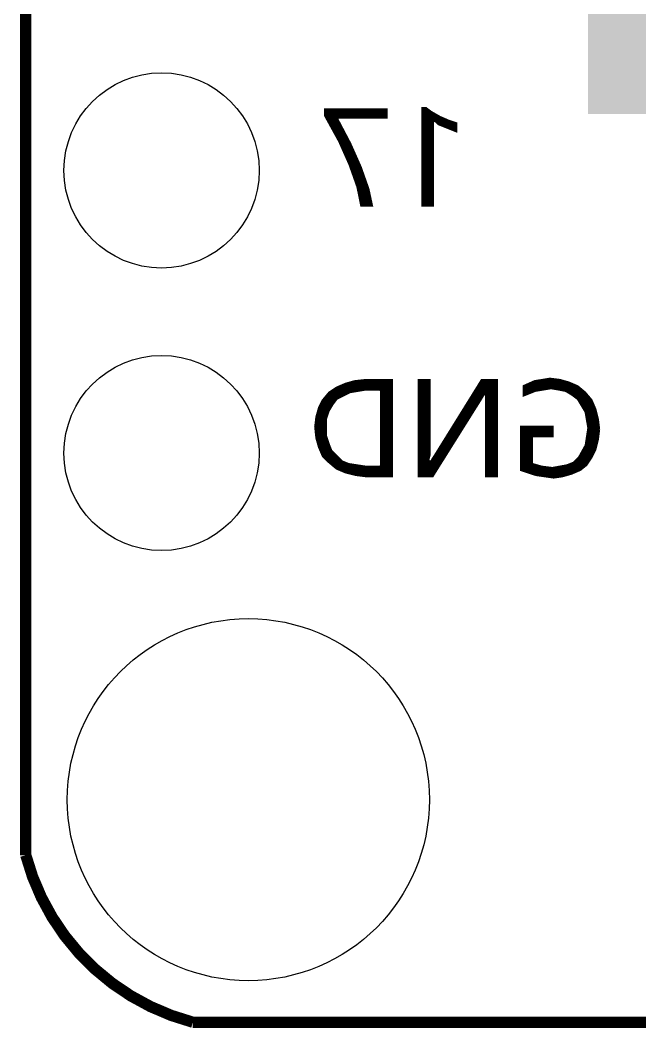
# Model space of a CAD drawing. Extents: x 24.4 to 65.5, y 24 to 66.4.
# Drawn here: x 25.35 to 30.92, y 25.35 to 34.41 of the extents above; entities that cross this region are included whole.
import ezdxf

# ---------------------------------------------------------------- set-up
doc = ezdxf.new("R2010")
doc.units = 0
doc.layers.get('0').update_dxf_attribs({"linetype": 'CONTINUOUS'})
doc.layers.add('SM002028_PHO', color=7, linetype='CONTINUOUS')
doc.layers.add('SSB002029_PHO', color=6, linetype='CONTINUOUS')

# ---------------------------------------------------------------- blocks, each defined once
blk = doc.blocks.new('ROUND_263')
blk.add_circle((0, 0), 0.8771)
blk = doc.blocks.new('ROUND_267')
blk.add_circle((0, 0), 1.627)
blk = doc.blocks.new('SQUARE_292')
blk.add_solid([(0.52705, 0.52705), (0.52705, -0.52705), (-0.52705, 0.52705), (-0.52705, -0.52705)])

msp = doc.modelspace()

# ---------------------------------------------------------------- linework, layer by layer
at = {"layer": 'SM002028_PHO', "const_width": 0.1016}
for points in [[(25.4, 63.90005), (25.4, 26.900124)], [(26.900124, 25.4), (63.90005, 25.4)]]:
    msp.add_lwpolyline(points, dxfattribs=at)
msp.add_lwpolyline([(25.4, 26.900124, 0.2697638), (26.900124, 25.4)], format="xyb", dxfattribs=at)
at = {"layer": 'SSB002029_PHO'}
for points, const_width in [([(25.4, 63.90005), (25.4, 26.900124)], 0.1016), ([(28.637992, 33.600898), (28.093416, 33.600898), (28.093416, 33.54705), (28.219908, 33.31718), (28.220416, 33.316164), (28.31338, 33.106868), (28.313634, 33.105852), (28.383484, 32.907986), (28.383992, 32.906208), (28.417012, 32.742124), (28.507182, 32.742124), (28.475686, 32.888682), (28.406344, 33.085278), (28.313634, 33.293812), (28.197556, 33.514538), (28.196032, 33.52038), (28.208732, 33.53308), (28.637992, 33.53308), (28.637992, 33.600898)], 0.0254), ([(28.1178, 33.5026), (28.1178, 33.600898)], 0.0254), ([(28.1432, 33.456372), (28.1432, 33.600898)], 0.0254), ([(28.1686, 33.410398), (28.1686, 33.600898)], 0.0254), ([(28.194, 33.36417), (28.194, 33.600898)], 0.0254), ([(28.2194, 33.53308), (28.2194, 33.600898)], 0.0254), ([(28.2448, 33.53308), (28.2448, 33.600898)], 0.0254), ([(28.2702, 33.53308), (28.2702, 33.600898)], 0.0254), ([(28.2956, 33.53308), (28.2956, 33.600898)], 0.0254), ([(28.321, 33.53308), (28.321, 33.600898)], 0.0254), ([(28.3464, 33.53308), (28.3464, 33.600898)], 0.0254), ([(28.3718, 33.53308), (28.3718, 33.600898)], 0.0254), ([(28.3972, 33.53308), (28.3972, 33.600898)], 0.0254), ([(28.4226, 33.53308), (28.4226, 33.600898)], 0.0254), ([(28.448, 33.53308), (28.448, 33.600898)], 0.0254), ([(28.4734, 33.53308), (28.4734, 33.600898)], 0.0254), ([(28.4988, 33.53308), (28.4988, 33.600898)], 0.0254), ([(28.5242, 33.53308), (28.5242, 33.600898)], 0.0254), ([(28.5496, 33.53308), (28.5496, 33.600898)], 0.0254), ([(28.575, 33.53308), (28.575, 33.600898)], 0.0254), ([(28.6004, 33.53308), (28.6004, 33.600898)], 0.0254), ([(28.6258, 33.53308), (28.6258, 33.600898)], 0.0254), ([(29.266388, 33.476438), (29.205174, 33.496758), (29.204158, 33.497012), (29.122878, 33.532064), (29.121354, 33.532572), (29.040074, 33.579308), (29.038804, 33.58007), (28.995624, 33.612328), (28.965906, 33.612328), (28.965906, 32.742124), (29.056838, 32.742124), (29.056838, 33.497266), (29.078682, 33.506156), (29.111702, 33.473136), (29.266388, 33.41116), (29.266388, 33.476438)], 0.0254), ([(28.9814, 32.742124), (28.9814, 33.612328)], 0.0254), ([(29.0068, 32.742124), (29.0068, 33.603946)], 0.0254), ([(29.0322, 32.742124), (29.0322, 33.584896)], 0.0254), ([(29.0576, 33.50133), (29.0576, 33.569148)], 0.0254), ([(29.083, 33.501584), (29.083, 33.55467)], 0.0254), ([(29.1084, 33.476184), (29.1084, 33.540192)], 0.0254), ([(29.1338, 33.464246), (29.1338, 33.527238)], 0.0254), ([(29.1592, 33.454086), (29.1592, 33.516316)], 0.0254), ([(29.1846, 33.443926), (29.1846, 33.505394)], 0.0254), ([(28.2194, 33.317942), (28.2194, 33.472882)], 0.0254), ([(28.2448, 33.261046), (28.2448, 33.424622)], 0.0254), ([(29.21, 33.433766), (29.21, 33.495234)], 0.0254), ([(29.2354, 33.423606), (29.2354, 33.486598)], 0.0254), ([(29.2608, 33.413446), (29.2608, 33.478216)], 0.0254), ([(28.2702, 33.203896), (28.2702, 33.376362)], 0.0254), ([(28.2956, 33.146746), (28.2956, 33.328102)], 0.0254), ([(28.321, 33.085278), (28.321, 33.277302)], 0.0254), ([(28.3464, 33.013396), (28.3464, 33.220152)], 0.0254), ([(28.3718, 32.94126), (28.3718, 33.163002)], 0.0254), ([(28.3972, 32.840422), (28.3972, 33.105852)], 0.0254), ([(28.4226, 32.742124), (28.4226, 33.03905)], 0.0254), ([(28.448, 32.742124), (28.448, 32.967168)], 0.0254), ([(28.4734, 32.742124), (28.4734, 32.895286)], 0.0254), ([(28.4988, 32.742124), (28.4988, 32.780732)], 0.0254), ([(28.68803, 31.168848), (28.457144, 31.168848), (28.354274, 31.157418), (28.274518, 31.134558), (28.195016, 31.100522), (28.127706, 31.055564), (28.071572, 30.988254), (28.038044, 30.920944), (28.015184, 30.841442), (28.004008, 30.751018), (28.015184, 30.64891), (28.038044, 30.569154), (28.071572, 30.490668), (28.127706, 30.434788), (28.195524, 30.378146), (28.274518, 30.344364), (28.365704, 30.321504), (28.457398, 30.310074), (28.68803, 30.310074), (28.68803, 31.168848)], 0.0254), ([(28.321, 31.066994), (28.321, 31.147766)], 0.0254), ([(28.3464, 31.071312), (28.3464, 31.155132)], 0.0254), ([(28.3718, 31.07563), (28.3718, 31.159196)], 0.0254), ([(28.3972, 31.079694), (28.3972, 31.162244)], 0.0254), ([(28.4226, 31.084012), (28.4226, 31.165038)], 0.0254), ([(28.448, 31.08833), (28.448, 31.167832)], 0.0254), ([(28.4734, 31.0896), (28.4734, 31.168848)], 0.0254), ([(28.4988, 31.0896), (28.4988, 31.168848)], 0.0254), ([(28.5242, 31.0896), (28.5242, 31.168848)], 0.0254), ([(28.5496, 31.0896), (28.5496, 31.168848)], 0.0254), ([(28.575, 31.0896), (28.575, 31.168848)], 0.0254), ([(28.6004, 30.310074), (28.6004, 31.168848)], 0.0254), ([(28.6258, 30.310074), (28.6258, 31.168848)], 0.0254), ([(28.6512, 30.310074), (28.6512, 31.168848)], 0.0254), ([(28.6766, 30.310074), (28.6766, 31.168848)], 0.0254), ([(29.63037, 31.168848), (29.499052, 31.168848), (29.083762, 30.500066), (29.083508, 30.499812), (29.060902, 30.465522), (29.049472, 30.442916), (29.038042, 30.435804), (29.026612, 30.435804), (29.013912, 30.448504), (29.014166, 30.451552), (29.025342, 30.496764), (29.025342, 31.168848), (28.93441, 31.168848), (28.93441, 30.310074), (29.054298, 30.310074), (29.481018, 30.990286), (29.515816, 31.048452), (29.539438, 31.041848), (29.539438, 30.310074), (29.63037, 30.310074), (29.63037, 31.168848)], 0.0254), ([(28.956, 30.310074), (28.956, 31.168848)], 0.0254), ([(28.9814, 30.310074), (28.9814, 31.168848)], 0.0254), ([(29.0068, 30.310074), (29.0068, 31.168848)], 0.0254), ([(29.4894, 31.004256), (29.4894, 31.153354)], 0.0254), ([(29.5148, 31.046674), (29.5148, 31.168848)], 0.0254), ([(29.5402, 30.310074), (29.5402, 31.168848)], 0.0254), ([(29.5656, 30.310074), (29.5656, 31.168848)], 0.0254), ([(29.591, 30.310074), (29.591, 31.168848)], 0.0254), ([(29.6164, 30.310074), (29.6164, 31.168848)], 0.0254), ([(30.549342, 30.72765), (30.537912, 30.818582), (30.515306, 30.909768), (30.481524, 30.988762), (30.425136, 31.056072), (30.357572, 31.11246), (30.278578, 31.146242), (30.199076, 31.169102), (30.108652, 31.180278), (29.972508, 31.157672), (29.87675, 31.115), (29.87675, 31.037276), (29.97581, 31.0769), (29.97835, 31.077662), (30.11805, 31.10103), (30.122114, 31.10103), (30.191964, 31.089346), (30.192472, 31.089346), (30.250638, 31.077662), (30.254702, 31.076138), (30.312868, 31.041086), (30.313884, 31.040324), (30.360366, 31.005526), (30.363668, 31.00197), (30.433518, 30.885638), (30.435042, 30.881066), (30.45841, 30.74162), (30.45841, 30.739334), (30.45841, 30.737556), (30.435042, 30.586172), (30.433772, 30.582108), (30.375606, 30.477206), (30.37332, 30.474412), (30.326838, 30.42793), (30.32252, 30.425136), (30.264354, 30.401768), (30.262068, 30.40126), (30.134052, 30.377892), (30.130242, 30.377892), (30.037024, 30.389322), (30.035246, 30.38983), (29.953712, 30.413198), (29.944568, 30.42539), (29.944568, 30.658054), (29.957268, 30.670754), (30.13075, 30.670754), (30.13075, 30.750002), (29.853636, 30.750002), (29.853636, 30.364684), (29.98343, 30.321504)], 0.0254), ([(29.9466, 31.065216), (29.9466, 31.145988)], 0.0254), ([(29.972, 31.075376), (29.972, 31.157418)], 0.0254), ([(29.9974, 31.080964), (29.9974, 31.161736)], 0.0254), ([(30.0228, 31.085028), (30.0228, 31.166054)], 0.0254), ([(30.0482, 31.089346), (30.0482, 31.170118)], 0.0254), ([(30.0736, 31.093664), (30.0736, 31.174436)], 0.0254), ([(30.099, 31.097728), (30.099, 31.178754)], 0.0254), ([(30.1244, 31.100522), (30.1244, 31.178246)], 0.0254), ([(30.1498, 31.096458), (30.1498, 31.175198)], 0.0254), ([(30.1752, 31.09214), (30.1752, 31.171896)], 0.0254), ([(30.2006, 31.087568), (30.2006, 31.168594)], 0.0254), ([(30.226, 31.082488), (30.226, 31.161228)], 0.0254), ([(30.2514, 31.077408), (30.2514, 31.154116)], 0.0254), ([(30.2768, 31.062676), (30.2768, 31.14675)], 0.0254), ([(28.597098, 31.0769), (28.597098, 30.402022), (28.584398, 30.389322), (28.456382, 30.389322), (28.454604, 30.389576), (28.30322, 30.41269), (28.300426, 30.413452), (28.24226, 30.43682), (28.238196, 30.439614), (28.144978, 30.532578), (28.142184, 30.536896), (28.11907, 30.595062), (28.118816, 30.595824), (28.095448, 30.665674), (28.094686, 30.669484), (28.094686, 30.820868), (28.095448, 30.824932), (28.118816, 30.894782), (28.119832, 30.897068), (28.15463, 30.955234), (28.155392, 30.956504), (28.190444, 31.002986), (28.194762, 31.006796), (28.311094, 31.064962), (28.314904, 31.065978), (28.45435, 31.089346), (28.456382, 31.0896), (28.584398, 31.0896), (28.597098, 31.0769)], 0.0254), ([(28.1432, 30.936184), (28.1432, 31.065978)], 0.0254), ([(28.1686, 30.97403), (28.1686, 31.082996)], 0.0254), ([(28.194, 31.006288), (28.194, 31.09976)], 0.0254), ([(28.2194, 31.018988), (28.2194, 31.110936)], 0.0254), ([(28.2448, 31.031688), (28.2448, 31.121858)], 0.0254), ([(28.2702, 31.044388), (28.2702, 31.13278)], 0.0254), ([(28.2956, 31.057088), (28.2956, 31.140654)], 0.0254), ([(29.4386, 30.922722), (29.4386, 31.071566)], 0.0254), ([(29.464, 30.963108), (29.464, 31.11246)], 0.0254), ([(29.8958, 31.044896), (29.8958, 31.123382)], 0.0254), ([(29.9212, 31.055056), (29.9212, 31.134812)], 0.0254), ([(30.3022, 31.047436), (30.3022, 31.136082)], 0.0254), ([(30.3276, 31.030164), (30.3276, 31.12516)], 0.0254), ([(30.353, 31.011114), (30.353, 31.114492)], 0.0254), ([(30.3784, 30.977332), (30.3784, 31.095188)], 0.0254), ([(30.4038, 30.934914), (30.4038, 31.073852)], 0.0254), ([(28.067, 30.50159), (28.067, 30.97911)], 0.0254), ([(28.0924, 30.470094), (28.0924, 31.013146)], 0.0254), ([(28.1178, 30.891988), (28.1178, 31.043626)], 0.0254), ([(29.3878, 30.841696), (29.3878, 30.989778)], 0.0254), ([(29.4132, 30.882082), (29.4132, 31.030672)], 0.0254), ([(30.4292, 30.89275), (30.4292, 31.051246)], 0.0254), ([(30.4546, 30.763972), (30.4546, 31.020766)], 0.0254), ([(30.48, 30.47619), (30.48, 30.990286)], 0.0254), ([(28.0416, 30.560772), (28.0416, 30.92831)], 0.0254), ([(29.337, 30.76067), (29.337, 30.90799)], 0.0254), ([(29.3624, 30.801056), (29.3624, 30.948884)], 0.0254), ([(30.5054, 30.526228), (30.5054, 30.932628)], 0.0254), ([(28.0162, 30.645608), (28.0162, 30.844744)], 0.0254), ([(29.2608, 30.639258), (29.2608, 30.785054)], 0.0254), ([(29.2862, 30.679644), (29.2862, 30.825948)], 0.0254), ([(29.3116, 30.72003), (29.3116, 30.866842)], 0.0254), ([(30.5308, 30.608016), (30.5308, 30.847284)], 0.0254), ([(29.21, 30.558232), (29.21, 30.703266)], 0.0254), ([(29.2354, 30.598618), (29.2354, 30.74416)], 0.0254), ([(29.8704, 30.359096), (29.8704, 30.750002)], 0.0254), ([(29.8958, 30.35046), (29.8958, 30.750002)], 0.0254), ([(29.9212, 30.342078), (29.9212, 30.750002)], 0.0254), ([(29.9466, 30.664912), (29.9466, 30.750002)], 0.0254), ([(29.972, 30.670754), (29.972, 30.750002)], 0.0254), ([(29.98343, 30.321504), (30.14345, 30.298644), (30.22219, 30.30982), (30.301946, 30.33268), (30.381194, 30.366462), (30.436312, 30.410658), (30.48127, 30.478222), (30.515306, 30.54604), (30.537912, 30.636972), (30.549342, 30.72765)], 0.0254), ([(29.9974, 30.670754), (29.9974, 30.750002)], 0.0254), ([(30.0228, 30.670754), (30.0228, 30.750002)], 0.0254), ([(30.0482, 30.670754), (30.0482, 30.750002)], 0.0254), ([(30.0736, 30.670754), (30.0736, 30.750002)], 0.0254), ([(30.099, 30.670754), (30.099, 30.750002)], 0.0254), ([(30.1244, 30.670754), (30.1244, 30.750002)], 0.0254), ([(30.4546, 30.43809), (30.4546, 30.712918)], 0.0254), ([(29.1592, 30.477206), (29.1592, 30.621478)], 0.0254), ([(29.1846, 30.517592), (29.1846, 30.662372)], 0.0254), ([(28.1178, 30.444694), (28.1178, 30.598364)], 0.0254), ([(28.1432, 30.421834), (28.1432, 30.534864)], 0.0254), ([(28.1686, 30.400498), (28.1686, 30.50921)], 0.0254), ([(29.1084, 30.39618), (29.1084, 30.53969)], 0.0254), ([(29.1338, 30.436566), (29.1338, 30.580584)], 0.0254), ([(30.4038, 30.38475), (30.4038, 30.52826)], 0.0254), ([(30.4292, 30.40507), (30.4292, 30.57398)], 0.0254), ([(28.194, 30.379416), (28.194, 30.48381)], 0.0254), ([(28.2194, 30.367986), (28.2194, 30.45841)], 0.0254), ([(28.2448, 30.357064), (28.2448, 30.435804)], 0.0254), ([(28.2702, 30.346142), (28.2702, 30.425644)], 0.0254), ([(29.0322, 30.310074), (29.0322, 30.435804)], 0.0254), ([(29.0576, 30.315154), (29.0576, 30.458918)], 0.0254), ([(29.083, 30.35554), (29.083, 30.498796)], 0.0254), ([(30.3276, 30.343602), (30.3276, 30.428692)], 0.0254), ([(30.353, 30.354524), (30.353, 30.454092)], 0.0254), ([(30.3784, 30.365446), (30.3784, 30.48254)], 0.0254), ([(28.2956, 30.33903), (28.2956, 30.415484)], 0.0254), ([(28.321, 30.33268), (28.321, 30.41015)], 0.0254), ([(28.3464, 30.32633), (28.3464, 30.406086)], 0.0254), ([(28.3718, 30.320742), (28.3718, 30.402276)], 0.0254), ([(28.3972, 30.31744), (28.3972, 30.398212)], 0.0254), ([(28.4226, 30.314392), (28.4226, 30.394402)], 0.0254), ([(28.448, 30.31109), (28.448, 30.390592)], 0.0254), ([(28.4734, 30.310074), (28.4734, 30.389322)], 0.0254), ([(28.4988, 30.310074), (28.4988, 30.389322)], 0.0254), ([(28.5242, 30.310074), (28.5242, 30.389322)], 0.0254), ([(28.5496, 30.310074), (28.5496, 30.389322)], 0.0254), ([(28.575, 30.310074), (28.575, 30.389322)], 0.0254), ([(29.9466, 30.333696), (29.9466, 30.418278)], 0.0254), ([(29.972, 30.32506), (29.972, 30.407864)], 0.0254), ([(29.9974, 30.319472), (29.9974, 30.400498)], 0.0254), ([(30.0228, 30.315662), (30.0228, 30.393386)], 0.0254), ([(30.0482, 30.312106), (30.0482, 30.388052)], 0.0254), ([(30.0736, 30.30855), (30.0736, 30.38475)], 0.0254), ([(30.099, 30.30474), (30.099, 30.381702)], 0.0254), ([(30.1244, 30.301184), (30.1244, 30.3784)], 0.0254), ([(30.1498, 30.299406), (30.1498, 30.380686)], 0.0254), ([(30.1752, 30.302962), (30.1752, 30.385512)], 0.0254), ([(30.2006, 30.306772), (30.2006, 30.390084)], 0.0254), ([(30.226, 30.310836), (30.226, 30.394656)], 0.0254), ([(30.2514, 30.318202), (30.2514, 30.399228)], 0.0254), ([(30.2768, 30.325314), (30.2768, 30.406848)], 0.0254), ([(30.3022, 30.33268), (30.3022, 30.417008)], 0.0254), ([(26.900124, 25.4), (63.90005, 25.4)], 0.1016)]:
    msp.add_lwpolyline(points, dxfattribs=dict(at, const_width=const_width))
at = {"layer": 'SSB002029_PHO', "const_width": 0.1016}
msp.add_lwpolyline([(25.4, 26.900124, 0.2697638), (26.900124, 25.4)], format="xyb", dxfattribs=at)

# ---------------------------------------------------------------- block references
at = {"layer": 'SM002028_PHO'}
for name, p in [('SQUARE_292', (30.97911, 34.088578)), ('ROUND_263', (26.620216, 33.05556)), ('ROUND_263', (26.620216, 30.51556)), ('ROUND_267', (27.399996, 27.399996))]:
    msp.add_blockref(name, p, dxfattribs=at)

doc.saveas('drawing.dxf')
